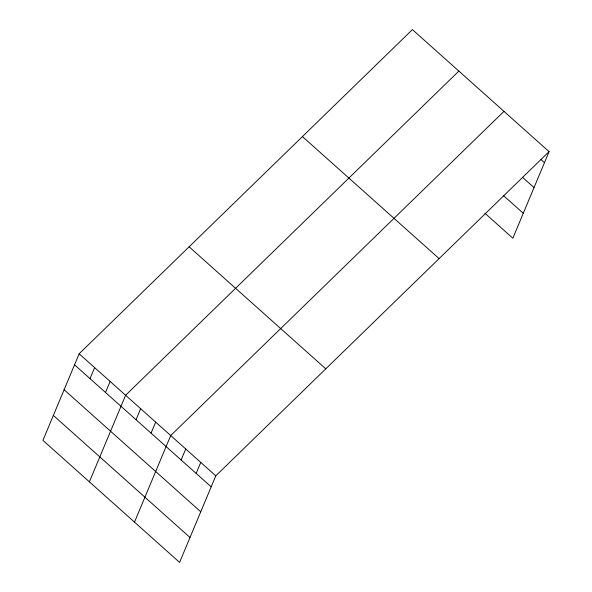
<?xml version="1.0" encoding="UTF-8"?>
<svg xmlns="http://www.w3.org/2000/svg" width="592" height="592" viewBox="0 0 592 592"><rect width="100%" height="100%" fill="white"/><g stroke="black" fill="none" stroke-linecap="round" stroke-linejoin="round"><path stroke-width="0.89" d="M79.143 353.779L42.927 440.359L179.591 562.4L215.806 475.82L549.073 151.641L412.409 29.6L79.143 353.779L215.806 475.82M90.021 378.636L94.631 367.61M105.509 392.466L110.119 381.44M89.392 481.851L125.608 395.271L458.874 71.092M136.034 419.721L140.644 408.702M151.064 433.144L155.674 422.126M134.488 522.129L170.711 435.549L503.977 111.363M181.13 459.991L185.74 448.973M196.159 473.415L200.769 462.396M549.073 151.641L512.857 238.221L484.841 213.201M541.044 159.611L544.462 162.659M522.418 177.223L534.028 187.597M503.466 195.589L523.284 213.283M302.431 136.582L439.094 258.615M189.122 246.805L325.785 368.838M74.533 364.805L211.196 486.846M64.106 389.736L200.762 511.777M53.361 415.429L190.017 537.469"/></g></svg>
